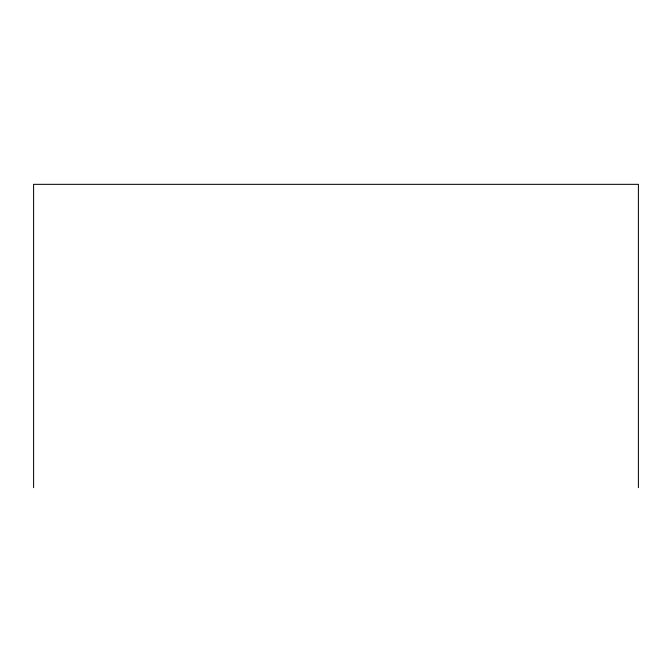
<?xml version="1.0" encoding="UTF-8"?>
<svg xmlns="http://www.w3.org/2000/svg" width="672" height="672" viewBox="0 0 672 672"><rect width="100%" height="100%" fill="white"/><g stroke="black" fill="none" stroke-linecap="round" stroke-linejoin="round"><path stroke-width="1.01" d="M638.4 487.662L638.4 184.338L33.6 184.338L33.6 487.662"/></g></svg>
